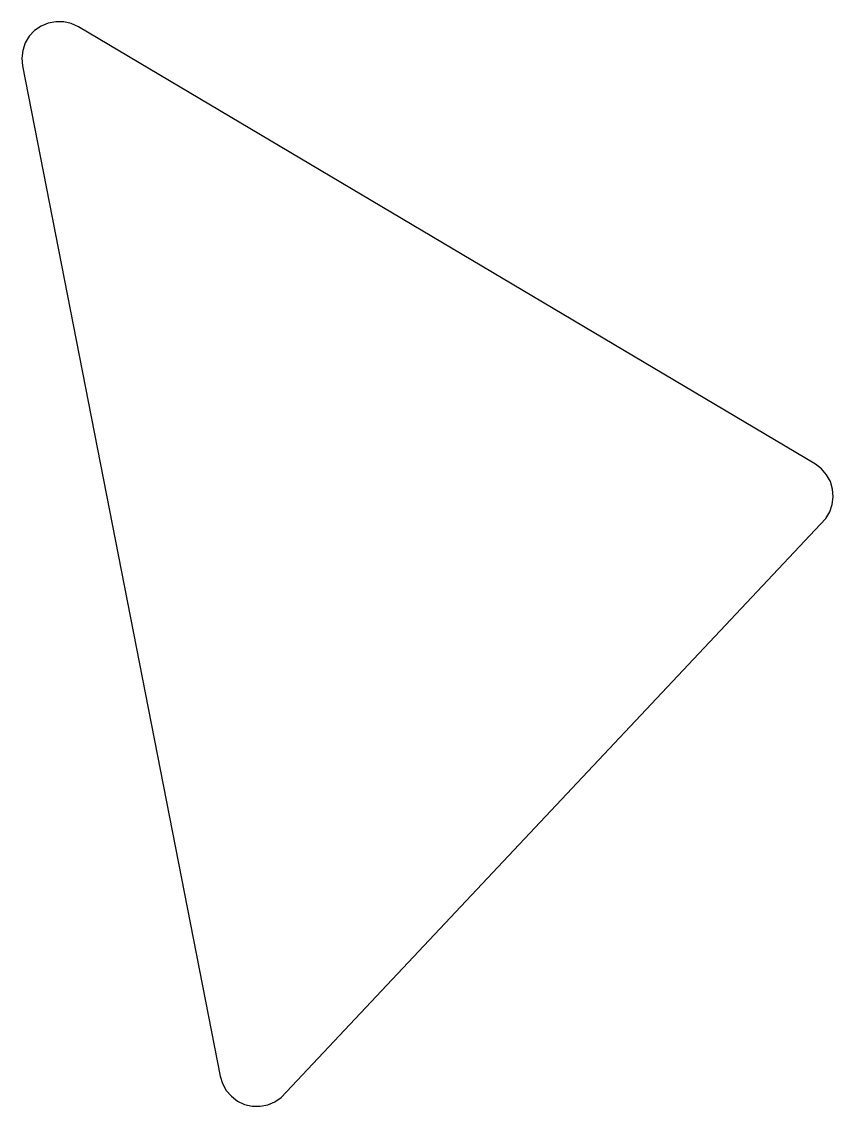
# Model space of a CAD drawing. Header units: metres. Extents: x -31 to 77, y -5 to 140.
import ezdxf

# ---------------------------------------------------------------- set-up
doc = ezdxf.new("R2010")
doc.units = ezdxf.units.M

msp = doc.modelspace()

# ---------------------------------------------------------------- linework, layer by layer
for p, q in [((-28.9056, 139.683), (-29.7643, 139.087)), ((-27.9417, 140.088), (-28.9056, 139.683)), ((-26.9148, 140.283), (-27.9417, 140.088)), ((-25.8697, 140.26), (-26.9148, 140.283)), ((-24.8522, 140.021), (-25.8697, 140.26)), ((-23.9068, 139.575), (-24.8522, 140.021)), ((74.7777, 81.0317), (-23.9068, 139.575)), ((-30.4804, 138.326), (-31.0226, 137.432)), ((-29.7643, 139.087), (-30.4804, 138.326)), ((-31.0226, 137.432), (-31.3671, 136.445)), ((-31.3671, 136.445), (-31.4988, 135.408)), ((-31.4988, 135.408), (-31.4121, 134.367)), ((-31.4121, 134.367), (-4.91211, -0.933319)), ((75.6098, 80.3991), (74.7777, 81.0317)), ((76.2923, 79.6073), (75.6098, 80.3991)), ((76.7952, 78.691), (76.2923, 79.6073)), ((77.0966, 77.6901), (76.7952, 78.691)), ((77.1833, 76.6484), (77.0966, 77.6901)), ((76.707, 74.6246), (77.0515, 75.6115)), ((77.0515, 75.6115), (77.1833, 76.6484)), ((76.1649, 73.7309), (76.707, 74.6246)), ((3.26434, -3.78734), (76.1649, 73.7309)), ((-4.91211, -0.933319), (-4.61072, -1.93422)), ((-4.61072, -1.93422), (-4.10782, -2.85057)), ((-4.10782, -2.85057), (-3.42537, -3.64235)), ((-3.42537, -3.64235), (-2.59323, -4.27493)), ((-2.59323, -4.27493), (-1.64777, -4.72067)), ((2.40558, -4.38327), (3.26434, -3.78734)), ((-1.64777, -4.72067), (-0.630264, -4.96011)), ((-0.630264, -4.96011), (0.414764, -4.98276)), ((0.414764, -4.98276), (1.44168, -4.78764)), ((1.44168, -4.78764), (2.40558, -4.38327))]:
    msp.add_line(p, q)

doc.saveas('drawing.dxf')
